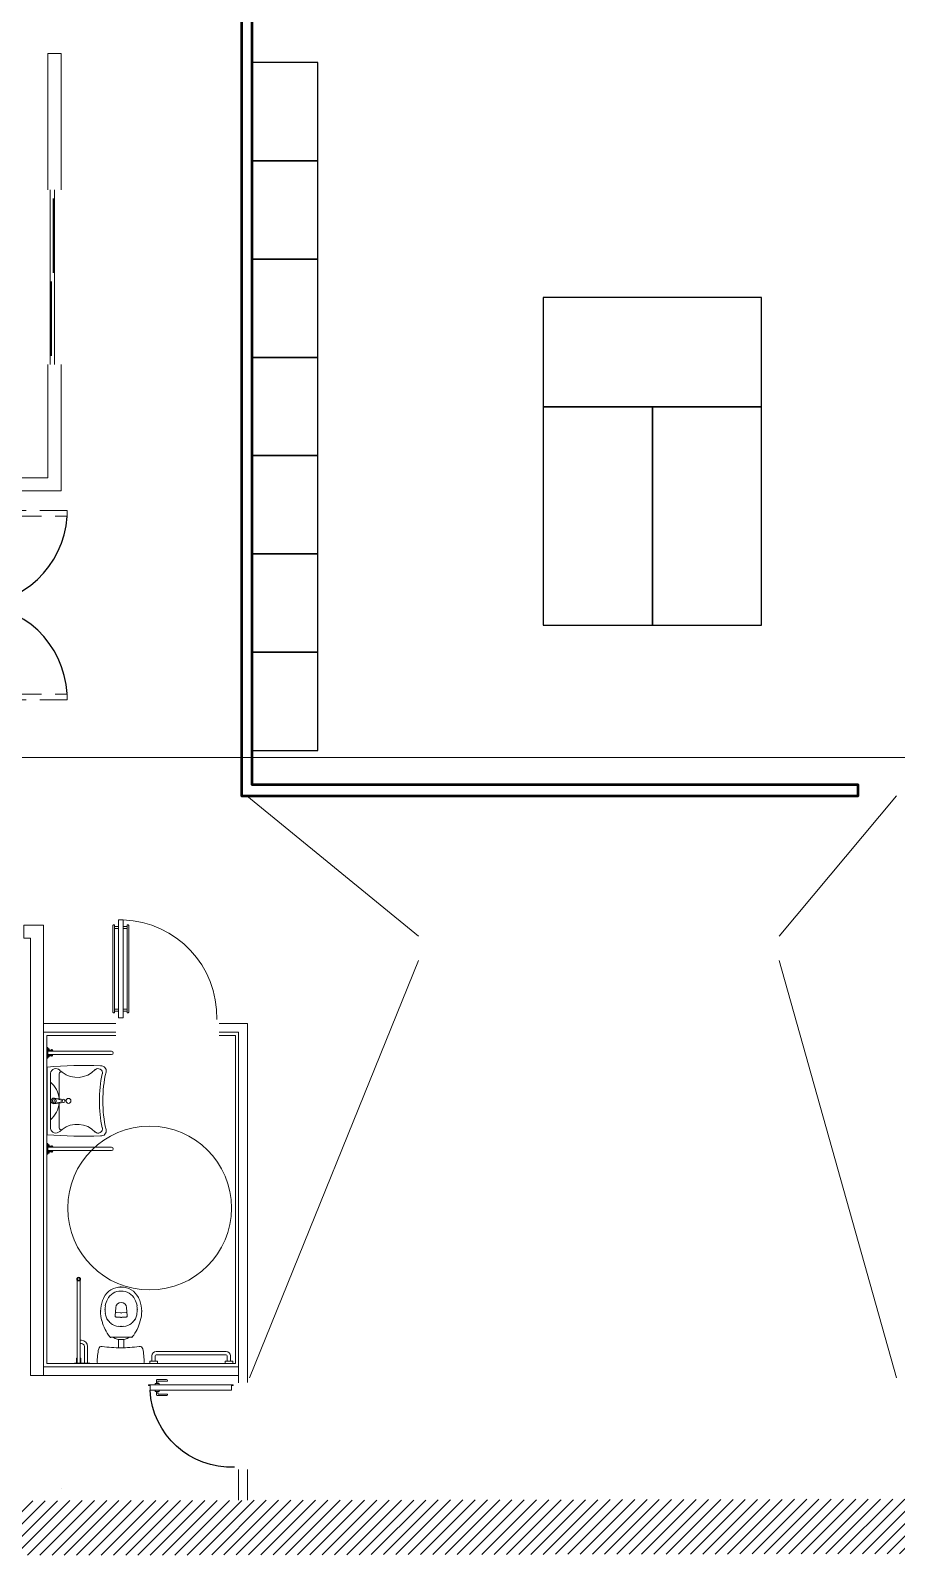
# Model space of a CAD drawing. Header units: millimetres. Extents: x 17 to 116.9, y 117.8 to 149.1.
# Drawn here: x 28.73 to 36.66, y 118.63 to 132.61 of the extents above; entities that cross this region are included whole.
import ezdxf

# ---------------------------------------------------------------- set-up
doc = ezdxf.new("R2010")
doc.units = ezdxf.units.MM
doc.linetypes.add('OCASA_TODAS_r08$0$HIDDEN', pattern=[0.375, 0.25, -0.125])
for name, color, linetype, lineweight in [('Auxiliares', 252, 'Continuous', 15), ('Durlock', 252, 'Continuous', 50), ('OCASA_TODAS_r08$0$ca-hoja', 252, 'Continuous', 20), ('OCASA_TODAS_r08$0$CARP-BARRIDO', 252, 'Continuous', 15), ('OCASA_TODAS_r08$0$CARP-HERRAJES', 252, 'Continuous', 15), ('OCASA_TODAS_r08$0$CARP-HOJA', 252, 'Continuous', 20), ('OCASA_TODAS_r08$0$CARPINTERIA', 252, 'Continuous', 15), ('OCASA_TODAS_r08$0$ESCALERA', 252, 'Continuous', 20), ('OCASA_TODAS_r08$0$HACH MURO', 252, 'Continuous', 15), ('OCASA_TODAS_r08$0$MURO CERAMICO DE 12', 252, 'Continuous', 20), ('OCASA_TODAS_r08$0$MURO CERAMICO DE 8', 252, 'Continuous', 20), ('OCASA_TODAS_r08$0$MURO LADRILLO COMUN', 252, 'Continuous', 20), ('OCASA_TODAS_r08$0$REVESTIMIENTOS', 252, 'Continuous', 20), ('OCASA_TODAS_r08$0$SANITARIOS', 251, 'Continuous', 15), ('OCASA_TODAS_r08$0$Vista 1', 251, 'Continuous', 15)]:
    doc.layers.add(name, color=color, linetype=linetype, lineweight=lineweight)
doc.layers.add('IRI-OCASA-Layout R 9$0$OCA_Durlock', color=252, linetype='Continuous')
doc.layers.add('IRI-OCASA-Layout R 9$0$OCA_Mobiliario', color=252, linetype='Continuous')

# ---------------------------------------------------------------- blocks, each defined once
blk = doc.blocks.new('OCASA_TODAS_r08$0$P11 12')
at = {"layer": 'OCASA_TODAS_r08$0$CARP-BARRIDO', "lineweight": -3}
blk.add_arc((-22.999635, -20.880021), 0.73998, 177.340874, 267.231307, dxfattribs=at)
at = {"layer": 'OCASA_TODAS_r08$0$CARP-HERRAJES'}
for p, q in [((-23.084379, -21.552202), (-23.084379, -21.470202)), ((-23.073379, -21.460202), (-23.074379, -21.460202)), ((-23.070379, -21.543202), (-23.070379, -21.463202)), ((-22.950379, -21.543202), (-22.950379, -21.463202)), ((-22.947379, -21.460202), (-22.946379, -21.460202)), ((-22.936379, -21.552202), (-22.936379, -21.470202)), ((-23.047379, -21.562202), (-23.074379, -21.562202)), ((-23.047379, -21.548202), (-23.065379, -21.548202)), ((-23.047379, -21.570127), (-23.047379, -21.541127)), ((-23.044379, -21.538127), (-23.035379, -21.538127)), ((-23.035379, -21.573127), (-23.044379, -21.573127)), ((-22.976379, -21.538127), (-22.985379, -21.538127)), ((-22.985379, -21.573127), (-22.976379, -21.573127)), ((-22.973379, -21.570127), (-22.973379, -21.541127)), ((-22.973379, -21.548202), (-22.955379, -21.548202)), ((-22.973379, -21.562202), (-22.946379, -21.562202))]:
    blk.add_line(p, q, dxfattribs=at)
for centre, radius, start, end in [((-23.074379, -21.470202), 0.01, 90, 180), ((-23.073379, -21.463202), 0.003, 0, 90), ((-22.947379, -21.463202), 0.003, 90, 180), ((-22.946379, -21.470202), 0.01, 0, 90), ((-23.074379, -21.552202), 0.01, 180, 270), ((-23.065379, -21.543202), 0.005, 180, 270), ((-23.044379, -21.541127), 0.003, 90, 180), ((-23.044379, -21.570127), 0.003, 180, 270), ((-22.976379, -21.541127), 0.003, 0, 90), ((-22.976379, -21.570127), 0.003, 270, 0), ((-22.955379, -21.543202), 0.005, 270, 0), ((-22.946379, -21.552202), 0.01, 270, 0)]:
    blk.add_arc(centre, radius, start, end, dxfattribs=at)
at = {"layer": 'OCASA_TODAS_r08$0$CARP-HOJA'}
for p, q in [((-23.035379, -21.619137), (-23.035379, -20.874137)), ((-23.035379, -20.874137), (-22.990379, -20.874137)), ((-23.034179, -21.032444), (-23.034179, -20.875337)), ((-23.034179, -20.875337), (-22.989179, -20.875337)), ((-22.990379, -20.874137), (-22.990379, -20.861637)), ((-22.989179, -20.861637), (-22.989179, -20.875337)), ((-22.986579, -21.017444), (-22.986579, -20.861637)), ((-22.985379, -21.631637), (-22.985379, -20.861637)), ((-23.034179, -21.617937), (-23.034179, -21.032444)), ((-22.986579, -21.631637), (-22.986579, -21.017444)), ((-22.990379, -21.619137), (-23.035379, -21.619137)), ((-22.989179, -21.617937), (-23.034179, -21.617937)), ((-22.990379, -21.619137), (-22.990379, -21.631637)), ((-22.989179, -21.617937), (-22.989179, -21.631637))]:
    blk.add_line(p, q, dxfattribs=at)
for centre, radius, start, end in [((-22.987879, -20.861637), 0.0025, 0, 180), ((-22.987879, -20.861637), 0.0013, 0, 180), ((-22.987879, -21.631637), 0.0025, 180, 0), ((-22.987879, -21.631637), 0.0013, 180, 0)]:
    blk.add_arc(centre, radius, start, end, dxfattribs=at)
blk = doc.blocks.new('OCASA_TODAS_r08$0$P6 16')
blk.add_line((-17.947051, -18.316642, -0.000004), (-18.358266, -18.316642, -0.000004))
at = {"layer": 'OCASA_TODAS_r08$0$ca-hoja'}
for p, q in [((-19.342164, -18.316678, -0.000004), (-19.500677, -18.316678, -0.000004)), ((-19.357164, -18.367078, -0.000004), (-19.500677, -18.367078, -0.000004)), ((-19.500677, -18.368678, -0.000004), (-19.357164, -18.368678, -0.000004)), ((-19.491229, -18.318278, -0.000004), (-19.342164, -18.318278, -0.000004)), ((-19.342164, -18.339078, -0.000004), (-19.362565, -18.339078, -0.000004)), ((-19.362565, -18.339078, -0.000004), (-19.362565, -18.340678, -0.000004)), ((-19.362565, -18.340678, -0.000004), (-19.342164, -18.340678, -0.000004)), ((-19.355564, -18.340678, -0.000004), (-19.357164, -18.340678, -0.000004)), ((-19.357164, -18.340678, -0.000004), (-19.357164, -18.367078, -0.000004)), ((-19.355564, -18.367078, -0.000004), (-19.355564, -18.340678, -0.000004)), ((-18.760027, -18.342714, -0.000004), (-19.355564, -18.342714, -0.000004)), ((-19.355564, -18.345714, -0.000004), (-18.760027, -18.345714, -0.000004)), ((-19.355564, -18.348714, -0.000004), (-18.760027, -18.348714, -0.000004)), ((-19.355564, -18.351714, -0.000004), (-18.760027, -18.351714, -0.000004)), ((-19.342164, -18.318278, -0.000004), (-19.342164, -18.339078, -0.000004)), ((-19.342132, -18.316678, -0.000004), (-18.768764, -18.316704, -0.000004)), ((-19.342122, -18.316679, -0.000004), (-18.912353, -18.316678, -0.000004)), ((-19.341764, -18.368714, -0.000004), (-18.767564, -18.368714, -0.000004)), ((-19.340564, -18.339078, -0.000004), (-19.340564, -18.318278, -0.000004)), ((-19.340564, -18.318278, -0.000004), (-18.768764, -18.318314, -0.000004)), ((-19.340564, -18.367513, -0.000004), (-18.768764, -18.367514, -0.000004)), ((-18.807166, -18.316714, -0.000004), (-18.628664, -18.316642, -0.000004)), ((-18.647891, -18.318314, -0.000004), (-18.807166, -18.318314, -0.000004)), ((-18.792166, -18.367042, -0.000004), (-18.647891, -18.367042, -0.000004)), ((-18.792166, -18.368642, -0.000004), (-18.633957, -18.368642, -0.000004)), ((-18.768764, -18.318314, -0.000004), (-18.768764, -18.316714, -0.000004)), ((-18.767164, -18.340714, -0.000004), (-18.767164, -18.340714, -0.000004)), ((-18.760027, -18.351714, -0.000004), (-18.760027, -18.342714, -0.000004)), ((-18.753764, -18.340714, -0.000004), (-18.753764, -18.367114, -0.000004)), ((-18.753764, -18.367114, -0.000004), (-18.753764, -18.340714, -0.000004)), ((-18.753764, -18.340714, -0.000004), (-18.752164, -18.340714, -0.000004)), ((-18.752164, -18.340714, -0.000004), (-18.752164, -18.367042, -0.000004)), ((-18.497164, -18.316714, -0.000004), (-18.637164, -18.316643, -0.000004)), ((-18.633957, -18.368642, -0.000004), (-18.629069, -18.37161, -0.000004)), ((-18.628239, -18.371842, -0.000004), (-18.612664, -18.371842, -0.000004)), ((-18.627164, -18.368642, -0.000004), (-18.627164, -18.316643, -0.000004)), ((-18.612664, -18.368642, -0.000004), (-18.627164, -18.368642, -0.000004)), ((-18.625564, -18.318314, -0.000004), (-18.625564, -18.367042, -0.000004)), ((-18.497164, -18.318314, -0.000004), (-18.625564, -18.318314, -0.000004)), ((-18.512164, -18.367042, -0.000004), (-18.625564, -18.367042, -0.000004)), ((-18.622664, -18.368642, -0.000004), (-18.512164, -18.368714, -0.000004)), ((-18.510564, -18.340714, -0.000004), (-18.512164, -18.340714, -0.000004)), ((-18.512164, -18.340714, -0.000004), (-18.512164, -18.367042, -0.000004)), ((-18.510564, -18.340714, -0.000004), (-18.510564, -18.367114, -0.000004)), ((-18.510564, -18.367114, -0.000004), (-18.510564, -18.340714, -0.000004)), ((-18.504301, -18.351714, -0.000004), (-18.504301, -18.342714, -0.000004)), ((-18.504301, -18.342714, -0.000004), (-17.908764, -18.342714, -0.000004)), ((-17.908764, -18.345714, -0.000004), (-18.504301, -18.345714, -0.000004)), ((-17.908764, -18.348714, -0.000004), (-18.504301, -18.348714, -0.000004)), ((-17.908764, -18.351714, -0.000004), (-18.504301, -18.351714, -0.000004)), ((-18.497164, -18.340714, -0.000004), (-18.497164, -18.340714, -0.000004)), ((-17.922564, -18.368714, -0.000004), (-18.496764, -18.368714, -0.000004)), ((-17.922195, -18.316678, -0.000004), (-18.495564, -18.316704, -0.000004)), ((-18.495564, -18.318314, -0.000004), (-18.495564, -18.316714, -0.000004)), ((-17.923764, -18.318278, -0.000004), (-18.495564, -18.318314, -0.000004)), ((-17.923764, -18.367513, -0.000004), (-18.495564, -18.367514, -0.000004)), ((-17.922205, -18.316679, -0.000004), (-18.351974, -18.316678, -0.000004)), ((-17.923764, -18.339078, -0.000004), (-17.923764, -18.318278, -0.000004)), ((-17.922164, -18.316678, -0.000004), (-17.763651, -18.316678, -0.000004)), ((-17.773098, -18.318278, -0.000004), (-17.922164, -18.318278, -0.000004)), ((-17.922164, -18.318278, -0.000004), (-17.922164, -18.339078, -0.000004)), ((-17.922164, -18.339078, -0.000004), (-17.901762, -18.339078, -0.000004)), ((-17.901762, -18.340678, -0.000004), (-17.922164, -18.340678, -0.000004)), ((-17.908764, -18.367078, -0.000004), (-17.908764, -18.340678, -0.000004)), ((-17.908764, -18.340678, -0.000004), (-17.907164, -18.340678, -0.000004)), ((-17.907164, -18.340678, -0.000004), (-17.907164, -18.367078, -0.000004)), ((-17.907164, -18.367078, -0.000004), (-17.763651, -18.367078, -0.000004)), ((-17.763651, -18.368678, -0.000004), (-17.907164, -18.368678, -0.000004)), ((-17.901762, -18.339078, -0.000004), (-17.901762, -18.340678, -0.000004))]:
    blk.add_line(p, q, dxfattribs=at)
at = {"layer": 'OCASA_TODAS_r08$0$ca-hoja', "elevation": -0.000004}
for points in [[(-19.491229, -18.368678), (-19.500677, -18.368678, -0.414214), (-19.502277, -18.367078), (-19.502277, -18.318278, -0.414214), (-19.500677, -18.316678), (-19.500677, -18.316678)], [(-18.612767, -18.370242), (-18.627791, -18.370242, -0.137265), (-18.628622, -18.37001), (-18.633127, -18.367274, 0.137265), (-18.633957, -18.367042), (-18.792166, -18.367042)], [(-18.767164, -18.318314), (-18.767164, -18.339114), (-18.749764, -18.339114), (-18.749764, -18.340714), (-18.767164, -18.340714, -0.414214), (-18.768764, -18.339114), (-18.768764, -18.318314, -0.414214), (-18.767164, -18.316714)], [(-18.647891, -18.318314), (-18.628764, -18.318242), (-18.628764, -18.368642, 0.414214), (-18.627164, -18.370242)], [(-18.497164, -18.318314), (-18.497164, -18.339114), (-18.514564, -18.339114), (-18.514564, -18.340714), (-18.497164, -18.340714, 0.414214), (-18.495564, -18.339114), (-18.495564, -18.318314, 0.414214), (-18.497164, -18.316714)], [(-17.773098, -18.368678), (-17.763651, -18.368678, 0.414214), (-17.762051, -18.367078), (-17.762051, -18.318278, 0.414214), (-17.763651, -18.316678), (-17.763651, -18.316678)]]:
    blk.add_lwpolyline(points, format="xyb", dxfattribs=at)
for points in [[(-19.48964, -18.318278), (-19.500677, -18.318278), (-19.500677, -18.367078), (-19.491229, -18.367078)], [(-17.774688, -18.318278), (-17.763651, -18.318278), (-17.763651, -18.367078), (-17.773098, -18.367078)]]:
    blk.add_lwpolyline(points, dxfattribs=at)
for points in [[(-19.341764, -18.368714), (-19.354364, -18.368714, -0.414214), (-19.355564, -18.367514), (-19.355564, -18.354914, -0.414214), (-19.354364, -18.353714), (-19.341764, -18.353714, -0.414214), (-19.340564, -18.354914), (-19.340564, -18.367514, -0.414214)], [(-18.754964, -18.368714), (-18.767564, -18.368714, -0.414214), (-18.768764, -18.367514), (-18.768764, -18.354914, -0.414214), (-18.767564, -18.353714), (-18.754964, -18.353714, -0.414214), (-18.753764, -18.354914), (-18.753764, -18.367514, -0.414214)], [(-18.509364, -18.368714), (-18.496764, -18.368714, 0.414214), (-18.495564, -18.367514), (-18.495564, -18.354914, 0.414214), (-18.496764, -18.353714), (-18.509364, -18.353714, 0.414214), (-18.510564, -18.354914), (-18.510564, -18.367514, 0.414214)], [(-17.922564, -18.368714), (-17.909964, -18.368714, 0.414214), (-17.908764, -18.367514), (-17.908764, -18.354914, 0.414214), (-17.909964, -18.353714), (-17.922564, -18.353714, 0.414214), (-17.923764, -18.354914), (-17.923764, -18.367514, 0.414214)]]:
    blk.add_lwpolyline(points, format="xyb", close=True, dxfattribs=at)
for points in [[(-19.341764, -18.367514), (-19.354364, -18.367514), (-19.354364, -18.354914), (-19.341764, -18.354914)], [(-18.754964, -18.367514), (-18.767564, -18.367514), (-18.767564, -18.354914), (-18.754964, -18.354914)], [(-18.628764, -18.329342), (-18.630764, -18.329342), (-18.630764, -18.354342), (-18.628764, -18.354342)], [(-18.509364, -18.367514), (-18.496764, -18.367514), (-18.496764, -18.354914), (-18.509364, -18.354914)], [(-17.922564, -18.367514), (-17.909964, -18.367514), (-17.909964, -18.354914), (-17.922564, -18.354914)]]:
    blk.add_lwpolyline(points, close=True, dxfattribs=at)
at = {"layer": 'OCASA_TODAS_r08$0$ca-hoja'}
for centre, radius, start, end in [((-19.357164, -18.367078, -0.000004), 0.0016, 270, 0), ((-19.342164, -18.318278, -0.000004), 0.0016, 0, 90), ((-19.342164, -18.339078, -0.000004), 0.0016, 270, 0), ((-18.752164, -18.367114, -0.000004), 0.0016, 180, 270), ((-18.628239, -18.370242, -0.000004), 0.0016, 238.736666, 270), ((-18.628664, -18.318142, -0.000004), 0.0015, 0, 90), ((-18.612767, -18.370242, -0.000004), 0.001603, 273.695221, 86.304779), ((-18.512164, -18.367114, -0.000004), 0.0016, 270, 0), ((-17.922164, -18.318278, -0.000004), 0.0016, 90, 180), ((-17.922164, -18.339078, -0.000004), 0.0016, 180, 270), ((-17.907164, -18.367078, -0.000004), 0.0016, 180, 270)]:
    blk.add_arc(centre, radius, start, end, dxfattribs=at)
at = {"layer": 'OCASA_TODAS_r08$0$CARP-BARRIDO', "linetype": 'OCASA_TODAS_r08$0$HIDDEN', "elevation": -0.000004}
for points in [[(-19.446777, -18.377178), (-19.446777, -19.235933), (-19.498741, -19.235933), (-19.498741, -18.377178)], [(-17.817551, -18.377178), (-17.817551, -19.235933), (-17.765587, -19.235933), (-17.765587, -18.377178)]]:
    blk.add_lwpolyline(points, close=True, dxfattribs=at)
at = {"layer": 'OCASA_TODAS_r08$0$CARP-BARRIDO', "lineweight": -3}
for centre, radius, start, end in [((-19.48874, -18.375041, -0.000004), 0.862172, 273.122477, 0.212559), ((-17.764664, -18.374678, -0.000004), 0.863095, 179.811736, 266.257905)]:
    blk.add_arc(centre, radius, start, end, dxfattribs=at)
at = {"layer": 'OCASA_TODAS_r08$0$CARP-HERRAJES'}
for p, q in [((-18.8482, -18.389955, -0.000004), (-18.8482, -18.398455, -0.000004)), ((-18.8432, -18.384955, -0.000004), (-18.709374, -18.384955, -0.000004)), ((-18.8432, -18.403455, -0.000004), (-18.709374, -18.403455, -0.000004)), ((-18.729374, -18.371642, -0.000004), (-18.704374, -18.371642, -0.000004)), ((-18.721874, -18.384955, -0.000004), (-18.721874, -18.373642, -0.000004)), ((-18.711874, -18.384955, -0.000004), (-18.711874, -18.373642, -0.000004)), ((-18.704374, -18.389955, -0.000004), (-18.704374, -18.398455, -0.000004)), ((-18.534953, -18.371642, -0.000004), (-18.559953, -18.371642, -0.000004)), ((-18.559953, -18.389955, -0.000004), (-18.559953, -18.398455, -0.000004)), ((-18.421127, -18.384955, -0.000004), (-18.554953, -18.384955, -0.000004)), ((-18.421127, -18.403455, -0.000004), (-18.554953, -18.403455, -0.000004)), ((-18.552453, -18.384955, -0.000004), (-18.552453, -18.373642, -0.000004)), ((-18.542453, -18.384955, -0.000004), (-18.542453, -18.373642, -0.000004)), ((-18.416127, -18.389955, -0.000004), (-18.416127, -18.398455, -0.000004))]:
    blk.add_line(p, q, dxfattribs=at)
at = {"layer": 'OCASA_TODAS_r08$0$CARP-HERRAJES', "elevation": -0.000004}
for points in [[(-18.729374, -18.368642), (-18.704374, -18.368642), (-18.704374, -18.371642), (-18.706374, -18.373642), (-18.727374, -18.373642), (-18.729374, -18.371642)], [(-18.534953, -18.368642), (-18.559953, -18.368642), (-18.559953, -18.371642), (-18.557953, -18.373642), (-18.536953, -18.373642), (-18.534953, -18.371642)]]:
    blk.add_lwpolyline(points, close=True, dxfattribs=at)
at = {"layer": 'OCASA_TODAS_r08$0$CARP-HERRAJES'}
for centre, start, end in [((-18.8432, -18.389955, -0.000004), 90, 180), ((-18.8432, -18.398455, -0.000004), 180, 270), ((-18.709374, -18.389955, -0.000004), 0, 90), ((-18.709374, -18.398455, -0.000004), 270, 0), ((-18.554953, -18.389955, -0.000004), 90, 180), ((-18.554953, -18.398455, -0.000004), 180, 270), ((-18.421127, -18.389955, -0.000004), 0, 90), ((-18.421127, -18.398455, -0.000004), 270, 0)]:
    blk.add_arc(centre, 0.005, start, end, dxfattribs=at)
blk = doc.blocks.new('OCASA_TODAS_r08$0$P16 13')
at = {"layer": 'OCASA_TODAS_r08$0$CARP-BARRIDO'}
blk.add_arc((-15.161196, -23.401783, -0.000123), 0.885209, 178.329117, 268.111658, dxfattribs=at)
at = {"layer": 'OCASA_TODAS_r08$0$CARP-HERRAJES'}
for p, q in [((-15.190489, -23.450916, -0.000006), (-15.225168, -23.450916, -0.000006)), ((-15.190365, -23.470696, -0.000006), (-15.225168, -23.470696, -0.000006)), ((-15.14586, -23.470696, -0.000006), (-15.111058, -23.470696, -0.000006)), ((-15.145736, -23.450916, -0.000006), (-15.111058, -23.450916, -0.000006)), ((-15.190365, -24.206603, 0.000048), (-15.225168, -24.206603, 0.000048)), ((-15.190489, -24.226383, 0.000048), (-15.225168, -24.226383, 0.000048)), ((-15.14586, -24.206603, 0.000048), (-15.111058, -24.206603, 0.000048)), ((-15.145736, -24.226383, 0.000048), (-15.111058, -24.226383, 0.000048))]:
    blk.add_line(p, q, dxfattribs=at)
at = {"layer": 'OCASA_TODAS_r08$0$CARP-HERRAJES', "elevation": 0.000048}
for points in [[(-15.235058, -24.241511), (-15.230113, -24.241511, 0.467786), (-15.225168, -24.236533), (-15.225168, -23.440766, 0.414214), (-15.230144, -23.435852), (-15.235089, -23.435883, 0.414214), (-15.240003, -23.440859), (-15.240003, -24.236626, 0.366812)], [(-15.101168, -24.241511), (-15.106113, -24.241511, -0.467786), (-15.111058, -24.236533), (-15.111058, -23.440766, -0.414214), (-15.106082, -23.435852), (-15.101137, -23.435883, -0.414214), (-15.096223, -23.440859), (-15.096223, -24.236626, -0.366812)]]:
    blk.add_lwpolyline(points, format="xyb", close=True, dxfattribs=at)
at = {"layer": 'OCASA_TODAS_r08$0$CARP-HOJA', "extrusion": (1.67932e-05, 6.2673e-05, 1), "elevation": -0.001728}
blk.add_lwpolyline([(-15.190365, -23.390868), (-15.190365, -24.286511), (-15.14586, -24.286511), (-15.14586, -23.390868)], close=True, dxfattribs=at)

msp = doc.modelspace()

# ---------------------------------------------------------------- hatches: boundary and pattern name
at = {"layer": 'OCASA_TODAS_r08$0$HACH MURO'}
h = msp.add_hatch(dxfattribs=at)
h.set_pattern_fill('ANSI31', color=256, scale=0.025, style=0)
h.set_pattern_definition([(45, (879.87285, 135.21683), (-0.056126601, 0.056126601), [])])
h.paths.add_polyline_path([(23.185, 119.135), (19.007, 123.163), (18.507, 122.951), (22.983, 118.635), (92.307, 118.763), (92.307, 119.263)])

# ---------------------------------------------------------------- linework, layer by layer
at = {"layer": 'Auxiliares'}
msp.add_line((17, 125.951), (92.657, 125.951), dxfattribs=at)
at = {"layer": 'Durlock'}
msp.add_lwpolyline([(32.915, 136.151), (30.658, 136.151), (30.658, 125.601), (36.307, 125.601), (36.307, 125.701), (30.758, 125.701), (30.758, 136.051), (32.915, 136.051), (32.915, 136.151)], dxfattribs=at)
at = {"layer": 'IRI-OCASA-Layout R 9$0$OCA_Durlock'}
for p, q in [((30.658, 125.601), (30.658, 136.151)), ((30.758, 125.701), (36.307, 125.701)), ((30.658, 125.601), (36.307, 125.601))]:
    msp.add_line(p, q, dxfattribs=at)
at = {"layer": 'IRI-OCASA-Layout R 9$0$OCA_Mobiliario'}
for points in [[(30.758, 132.317), (30.758, 131.417), (31.358, 131.417), (31.358, 132.317)], [(30.758, 131.417), (30.758, 130.517), (31.358, 130.517), (31.358, 131.417)], [(30.758, 130.517), (30.758, 129.617), (31.358, 129.617), (31.358, 130.517)], [(35.422, 130.164), (33.422, 130.164), (33.422, 129.164), (35.422, 129.164)], [(30.758, 129.617), (30.758, 128.717), (31.358, 128.717), (31.358, 129.617)], [(33.422, 129.164), (33.422, 127.164), (34.422, 127.164), (34.422, 129.164)], [(34.422, 129.164), (34.422, 127.164), (35.422, 127.164), (35.422, 129.164)], [(30.758, 128.717), (30.758, 127.817), (31.358, 127.817), (31.358, 128.717)], [(30.758, 127.817), (30.758, 126.917), (31.358, 126.917), (31.358, 127.817)], [(30.758, 126.917), (30.758, 126.017), (31.358, 126.017), (31.358, 126.917)]]:
    msp.add_lwpolyline(points, close=True, dxfattribs=at)
at = {"layer": 'OCASA_TODAS_r08$0$ca-hoja', "elevation": 0}
for points in [[(28.934, 131.072), (28.934, 130.392)], [(28.94, 131.072), (28.94, 130.392)], [(28.914, 130.312), (28.914, 129.632)], [(28.92, 130.312), (28.92, 129.632)]]:
    msp.add_lwpolyline(points, dxfattribs=at)
at = {"layer": 'OCASA_TODAS_r08$0$CARPINTERIA', "elevation": 0}
for points in [[(28.907, 129.552), (28.907, 131.152)], [(28.947, 129.552), (28.947, 131.152)]]:
    msp.add_lwpolyline(points, dxfattribs=at)
at = {"layer": 'OCASA_TODAS_r08$0$ESCALERA'}
msp.add_circle((29.818, 121.826), 0.75, dxfattribs=at)
at = {"layer": 'OCASA_TODAS_r08$0$MURO CERAMICO DE 12', "elevation": 0}
for points in [[(28.887, 131.152), (28.887, 132.399), (29.007, 132.399), (29.007, 131.152)], [(28.887, 128.515), (28.887, 129.552)], [(29.007, 129.552), (29.007, 128.395)], [(28.887, 128.515), (28.044, 128.515), (28.044, 128.238), (28.164, 128.238), (28.164, 128.395), (29.007, 128.395)]]:
    msp.add_lwpolyline(points, dxfattribs=at)
at = {"layer": 'OCASA_TODAS_r08$0$MURO CERAMICO DE 8'}
for p, q in [((28.847, 120.372), (30.633, 120.372)), ((28.847, 120.291), (30.633, 120.292))]:
    msp.add_line(p, q, dxfattribs=at)
at = {"layer": 'OCASA_TODAS_r08$0$MURO CERAMICO DE 8', "elevation": 0}
for points in [[(29.508, 123.517), (28.847, 123.517)], [(28.847, 123.437), (29.508, 123.437)], [(30.713, 120.227), (30.713, 123.517), (30.455, 123.517)], [(30.455, 123.437), (30.633, 123.437), (30.633, 120.226)], [(30.633, 119.43), (30.633, 119.15)], [(30.713, 119.15), (30.713, 119.43)], [(29.008, 119.256), (29.008, 119.256)]]:
    msp.add_lwpolyline(points, dxfattribs=at)
at = {"layer": 'OCASA_TODAS_r08$0$MURO LADRILLO COMUN'}
msp.add_line((28.847, 120.291), (28.727, 120.291), dxfattribs=at)
at = {"layer": 'OCASA_TODAS_r08$0$MURO LADRILLO COMUN', "elevation": 0}
for points in [[(28.727, 120.291), (28.727, 124.297), (28.667, 124.297), (28.667, 124.417), (28.847, 124.417), (28.847, 123.517)], [(28.847, 120.291), (28.847, 123.517)]]:
    msp.add_lwpolyline(points, dxfattribs=at)
at = {"layer": 'OCASA_TODAS_r08$0$REVESTIMIENTOS'}
msp.add_line((28.877, 120.402), (30.603, 120.402), dxfattribs=at)
at = {"layer": 'OCASA_TODAS_r08$0$REVESTIMIENTOS', "elevation": 0}
for points in [[(28.877, 120.402), (28.877, 123.407), (29.508, 123.407)], [(28.877, 120.402), (28.877, 123.407), (28.917, 123.407)], [(30.455, 123.407), (30.603, 123.407), (30.603, 120.402)]]:
    msp.add_lwpolyline(points, dxfattribs=at)
at = {"layer": 'OCASA_TODAS_r08$0$SANITARIOS'}
for p, q in [((28.881, 123.296), (28.885, 123.296)), ((28.881, 123.296), (28.881, 123.198)), ((28.885, 123.296), (28.885, 123.198)), ((28.885, 123.273), (28.928, 123.273)), ((28.885, 123.269), (28.928, 123.269)), ((28.887, 123.281), (28.887, 123.274)), ((28.899, 123.281), (28.887, 123.281)), ((28.899, 123.274), (28.887, 123.274)), ((28.896, 123.282), (28.89, 123.282)), ((28.893, 123.281), (28.893, 123.274)), ((28.899, 123.281), (28.899, 123.274)), ((28.918, 123.267), (28.916, 123.267)), ((28.922, 123.269), (28.917, 123.269)), ((28.922, 123.267), (28.917, 123.267)), ((28.925, 123.277), (28.918, 123.277)), ((28.918, 123.277), (28.918, 123.273)), ((28.918, 123.267), (28.918, 123.267)), ((28.922, 123.269), (28.927, 123.269)), ((28.922, 123.267), (28.927, 123.267)), ((28.925, 123.277), (28.925, 123.273)), ((28.925, 123.267), (28.927, 123.267)), ((28.925, 123.267), (28.925, 123.267)), ((28.881, 123.198), (28.885, 123.198)), ((28.885, 123.262), (29.47, 123.262)), ((28.885, 123.232), (29.47, 123.232)), ((28.885, 123.225), (28.928, 123.225)), ((28.885, 123.221), (28.928, 123.221)), ((28.887, 123.213), (28.887, 123.221)), ((28.899, 123.221), (28.887, 123.221)), ((28.899, 123.213), (28.887, 123.213)), ((28.896, 123.212), (28.89, 123.212)), ((28.893, 123.213), (28.893, 123.221)), ((28.899, 123.213), (28.899, 123.221)), ((28.918, 123.227), (28.916, 123.227)), ((28.922, 123.227), (28.917, 123.227)), ((28.922, 123.225), (28.917, 123.225)), ((28.918, 123.227), (28.918, 123.227)), ((28.918, 123.217), (28.918, 123.221)), ((28.925, 123.217), (28.918, 123.217)), ((28.922, 123.227), (28.927, 123.227)), ((28.922, 123.225), (28.927, 123.225)), ((28.925, 123.227), (28.927, 123.227)), ((28.925, 123.227), (28.925, 123.227)), ((28.925, 123.217), (28.925, 123.221)), ((28.881, 122.808), (28.881, 123.118)), ((28.91, 123.06), (28.91, 122.808)), ((28.989, 122.827), (28.989, 123.056)), ((28.995, 123.087), (29.017, 123.069)), ((28.881, 122.808), (28.881, 122.498)), ((28.91, 122.555), (28.91, 122.807)), ((28.941, 122.833), (29.033, 122.821)), ((28.941, 122.781), (29.033, 122.793)), ((28.947, 122.832), (29.012, 122.815)), ((28.947, 122.782), (29.012, 122.799)), ((28.989, 122.788), (28.989, 122.559)), ((28.995, 122.528), (29.017, 122.546)), ((28.881, 122.416), (28.885, 122.416)), ((28.881, 122.318), (28.881, 122.416)), ((28.881, 122.318), (28.885, 122.318)), ((28.885, 122.318), (28.885, 122.416)), ((28.885, 122.394), (28.928, 122.394)), ((28.885, 122.39), (28.928, 122.39)), ((28.885, 122.382), (29.47, 122.382)), ((28.885, 122.352), (29.47, 122.352)), ((28.885, 122.345), (28.928, 122.345)), ((28.885, 122.341), (28.928, 122.341)), ((28.887, 122.401), (28.887, 122.394)), ((28.899, 122.401), (28.887, 122.401)), ((28.899, 122.394), (28.887, 122.394)), ((28.887, 122.334), (28.887, 122.341)), ((28.899, 122.341), (28.887, 122.341)), ((28.899, 122.334), (28.887, 122.334)), ((28.896, 122.402), (28.89, 122.402)), ((28.896, 122.333), (28.89, 122.333)), ((28.893, 122.401), (28.893, 122.394)), ((28.893, 122.334), (28.893, 122.341)), ((28.899, 122.401), (28.899, 122.394)), ((28.899, 122.334), (28.899, 122.341)), ((28.918, 122.387), (28.916, 122.387)), ((28.918, 122.348), (28.916, 122.348)), ((28.922, 122.389), (28.917, 122.389)), ((28.922, 122.388), (28.917, 122.388)), ((28.922, 122.347), (28.917, 122.347)), ((28.922, 122.345), (28.917, 122.345)), ((28.925, 122.397), (28.918, 122.397)), ((28.918, 122.397), (28.918, 122.394)), ((28.918, 122.388), (28.918, 122.387)), ((28.918, 122.347), (28.918, 122.348)), ((28.918, 122.338), (28.918, 122.341)), ((28.925, 122.338), (28.918, 122.338)), ((28.922, 122.389), (28.927, 122.389)), ((28.922, 122.388), (28.927, 122.388)), ((28.922, 122.347), (28.927, 122.347)), ((28.922, 122.345), (28.927, 122.345)), ((28.925, 122.397), (28.925, 122.394)), ((28.925, 122.388), (28.925, 122.387)), ((28.925, 122.387), (28.927, 122.387)), ((28.925, 122.348), (28.927, 122.348)), ((28.925, 122.347), (28.925, 122.348)), ((28.925, 122.338), (28.925, 122.341)), ((29.153, 120.406), (29.153, 121.167)), ((29.183, 120.406), (29.183, 121.167)), ((29.507, 120.915), (29.502, 120.838)), ((29.607, 120.915), (29.612, 120.838)), ((29.51, 120.868), (29.553, 120.865)), ((29.511, 120.827), (29.551, 120.825)), ((29.604, 120.868), (29.56, 120.865)), ((29.603, 120.827), (29.563, 120.825)), ((29.193, 120.616), (29.183, 120.616)), ((29.462, 120.642), (29.557, 120.642)), ((29.532, 120.547), (29.532, 120.623)), ((29.652, 120.642), (29.557, 120.642)), ((29.581, 120.546), (29.581, 120.623)), ((29.193, 120.586), (29.183, 120.586)), ((29.22, 120.406), (29.22, 120.558)), ((29.25, 120.406), (29.25, 120.558)), ((29.839, 120.472), (29.839, 120.422)), ((29.869, 120.472), (29.869, 120.422)), ((30.519, 120.512), (29.879, 120.512)), ((30.519, 120.482), (29.879, 120.482)), ((30.529, 120.472), (30.529, 120.422)), ((30.559, 120.472), (30.559, 120.422)), ((29.129, 120.406), (29.27, 120.406)), ((29.129, 120.402), (29.129, 120.406)), ((29.129, 120.402), (29.27, 120.402)), ((29.149, 120.406), (29.149, 120.451)), ((29.149, 120.451), (29.152, 120.451)), ((29.152, 120.406), (29.152, 120.451)), ((29.185, 120.406), (29.185, 120.451)), ((29.188, 120.451), (29.185, 120.451)), ((29.188, 120.406), (29.188, 120.451)), ((29.27, 120.402), (29.27, 120.406)), ((29.553, 120.402), (29.346, 120.402)), ((29.553, 120.402), (29.76, 120.402)), ((29.889, 120.422), (29.819, 120.422)), ((29.819, 120.422), (29.819, 120.402)), ((29.889, 120.402), (29.819, 120.402)), ((29.889, 120.422), (29.889, 120.402)), ((30.579, 120.422), (30.509, 120.422)), ((30.509, 120.422), (30.509, 120.402)), ((30.579, 120.402), (30.509, 120.402)), ((30.579, 120.422), (30.579, 120.402))]:
    msp.add_line(p, q, dxfattribs=at)
for centre, radius in [((29.075, 122.807), 0.0225), ((29.168, 121.175), 0.0172), ((29.168, 121.175), 0.0109)]:
    msp.add_circle(centre, radius, dxfattribs=at)
for centre, radius, start, end in [((28.89, 123.277), 0.00505, 53.5393, 126.4607), ((28.893, 123.281), 0.00515, 0, 180), ((28.896, 123.277), 0.00505, 53.5393, 126.4607), ((28.917, 123.268), 0.000924, 90, 270), ((28.922, 123.27), 0.0064, 203.1798, 336.8202), ((28.927, 123.268), 0.000924, 270, 90), ((28.928, 123.271), 0.002, 270, 90), ((29.214, 119.302), 3.83, 87.6863, 94.9879), ((28.89, 123.217), 0.00505, 233.5393, 306.4607), ((28.893, 123.213), 0.00515, 180, 0), ((28.896, 123.217), 0.00505, 233.5393, 306.4607), ((28.922, 123.225), 0.0064, 23.1798, 156.8202), ((28.917, 123.226), 0.000924, 90, 270), ((28.927, 123.226), 0.000924, 270, 90), ((28.928, 123.223), 0.002, 270, 90), ((29.373, 123.082), 0.0474, 346.5062, 95.2983), ((29.47, 123.247), 0.015, 270, 90), ((28.959, 123.055), 0.0487, 42.1725, 173.9198), ((29.006, 123.056), 0.0169, 51.8761, 180), ((29.155, 123.246), 0.224, 231.8761, 317.0193), ((29.346, 123.063), 0.0397, 347.8889, 131.9663), ((30.381, 122.832), 1.022, 167.3865, 181.4099), ((30.367, 122.833), 0.977, 165.8966, 181.4576), ((28.763, 122.808), 0.226, 4.922, 49.5177), ((28.763, 122.807), 0.226, 310.4823, 354.966), ((28.941, 122.807), 0.0258, 75.5238, 284.4762), ((28.945, 122.807), 0.0175, 0, 180), ((28.945, 122.807), 0.0175, 180, 0), ((28.945, 122.807), 0.00321, 0, 180), ((28.945, 122.807), 0.00321, 180, 0), ((29.011, 122.807), 0.00818, 281.0369, 78.9631), ((29.029, 122.807), 0.0146, 270, 90), ((30.381, 122.783), 1.022, 178.5901, 192.6135), ((30.463, 122.793), 1.102, 179.2594, 179.265), ((30.449, 122.794), 1.059, 179.2708, 179.2767), ((30.367, 122.783), 0.977, 178.5424, 194.1034), ((29.155, 122.369), 0.224, 42.9807, 128.1239), ((29.214, 126.313), 3.83, 265.0121, 272.3137), ((28.959, 122.561), 0.0487, 186.0802, 317.8275), ((29.006, 122.559), 0.0169, 180, 308.1239), ((29.346, 122.552), 0.0397, 228.0337, 12.1111), ((29.373, 122.533), 0.0474, 264.7017, 13.4938), ((28.89, 122.397), 0.00505, 53.5393, 126.4607), ((28.89, 122.338), 0.00505, 233.5393, 306.4607), ((28.893, 122.402), 0.00515, 0, 180), ((28.893, 122.333), 0.00515, 180, 0), ((28.896, 122.397), 0.00505, 53.5393, 126.4607), ((28.896, 122.338), 0.00505, 233.5393, 306.4607), ((28.917, 122.388), 0.000924, 90, 270), ((28.922, 122.39), 0.0064, 203.1798, 336.8202), ((28.922, 122.345), 0.0064, 23.1798, 156.8202), ((28.917, 122.346), 0.000924, 90, 270), ((28.927, 122.388), 0.000924, 270, 90), ((28.927, 122.346), 0.000924, 270, 90), ((28.928, 122.392), 0.002, 270, 90), ((28.928, 122.343), 0.002, 270, 90), ((29.47, 122.367), 0.015, 270, 90), ((29.554, 120.927), 0.175, 88.9584, 152.9691), ((29.554, 120.927), 0.138, 88.9584, 152.9691), ((29.559, 120.927), 0.175, 27.0309, 91.0416), ((29.559, 120.927), 0.138, 27.0309, 91.0416), ((29.686, 120.87), 0.318, 159.974, 177.8373), ((29.708, 120.856), 0.344, 154.2643, 159.22), ((29.656, 120.895), 0.246, 171.8288, 188.1712), ((29.648, 120.884), 0.241, 154.0102, 169.1199), ((29.557, 120.912), 0.05, 3.7775, 176.2225), ((29.466, 120.884), 0.241, 10.8801, 25.9898), ((29.458, 120.895), 0.246, 351.8288, 8.1712), ((29.405, 120.856), 0.344, 20.78, 25.7357), ((29.428, 120.87), 0.318, 2.1627, 20.026), ((29.686, 120.885), 0.319, 180.6229, 197.0608), ((29.739, 120.877), 0.367, 193.3744, 219.0081), ((29.64, 120.895), 0.231, 188.9235, 194.4638), ((29.551, 120.876), 0.14, 196.0309, 211.526), ((29.567, 120.895), 0.163, 214.0428, 229.9697), ((29.552, 120.899), 0.158, 235.2887, 263.2841), ((29.512, 120.837), 0.01, 176.1297, 266.395), ((29.563, 121.011), 0.187, 266.1041, 267.9929), ((29.557, 120.924), 0.0595, 266.5742, 273.4258), ((29.55, 121.011), 0.187, 272.0071, 273.8959), ((29.562, 120.899), 0.158, 276.7159, 304.7113), ((29.602, 120.837), 0.01, 273.605, 3.8703), ((29.547, 120.895), 0.163, 310.0303, 325.9572), ((29.374, 120.877), 0.367, 320.9919, 346.6256), ((29.563, 120.876), 0.14, 328.474, 343.9691), ((29.473, 120.895), 0.231, 345.5362, 351.0765), ((29.427, 120.885), 0.319, 342.9392, 359.3771), ((29.193, 120.558), 0.0574, 0, 90), ((29.462, 120.652), 0.01, 219.0081, 270), ((29.551, 120.734), 0.113, 235.1811, 273.1981), ((29.557, 121.021), 0.279, 265.1511, 270), ((29.557, 121.021), 0.279, 270, 274.8489), ((29.563, 120.734), 0.113, 266.8019, 304.8189), ((29.652, 120.652), 0.01, 270, 320.9919), ((29.193, 120.558), 0.0274, 0, 90), ((29.963, 120.41), 0.625, 168.2205, 180), ((29.379, 120.531), 0.028, 81.7105, 168.2205), ((29.571, 121.849), 1.304, 261.7105, 269.2262), ((29.535, 121.849), 1.304, 270.7738, 278.2895), ((29.727, 120.531), 0.028, 11.7795, 98.2895), ((29.143, 120.41), 0.625, 0, 11.7795), ((29.879, 120.472), 0.04, 90, 180), ((29.879, 120.472), 0.01, 90, 180), ((30.519, 120.472), 0.04, 0, 90), ((30.519, 120.472), 0.01, 0, 90), ((29.346, 120.41), 0.008, 180, 270), ((29.76, 120.41), 0.008, 270, 0)]:
    msp.add_arc(centre, radius, start, end, dxfattribs=at)
for p in [(29.551, 121.102, 0), (29.556, 121.102, 0), (29.409, 120.894, 0), (29.704, 120.897, 0), (29.368, 120.882, 0), (29.746, 120.882, 0), (29.457, 120.643, 0), (29.461, 120.642, 0), (29.462, 120.642, 0), (29.557, 120.742, 0), (29.656, 120.643, 0)]:
    msp.add_point(p, dxfattribs=at)
at = {"layer": 'OCASA_TODAS_r08$0$Vista 1'}
for p, q in [((32.281, 124.317), (30.708, 125.601)), ((36.657, 125.601), (35.583, 124.317)), ((32.281, 124.094), (30.733, 120.271)), ((35.583, 124.094), (36.657, 120.271))]:
    msp.add_line(p, q, dxfattribs=at)

# ---------------------------------------------------------------- block references
at = {"layer": 'OCASA_TODAS_r08$0$CARPINTERIA'}
for name, p, rotation in [('OCASA_TODAS_r08$0$P6 16', (9.826, 145.979, 0), 90), ('OCASA_TODAS_r08$0$P16 13', (14.386, 100.178, 0), 180)]:
    msp.add_blockref(name, p, dxfattribs=dict(at, rotation=rotation))
at = {"layer": 'OCASA_TODAS_r08$0$CARPINTERIA', "xscale": -1, "rotation": 270}
msp.add_blockref('OCASA_TODAS_r08$0$P11 12', (51.442, 143.192, 0), dxfattribs=at)

doc.saveas('drawing.dxf')
